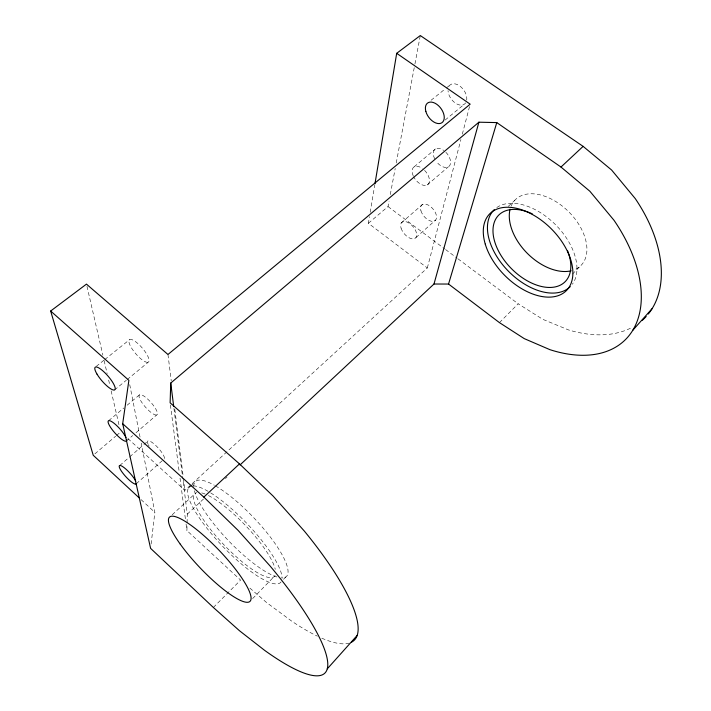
<?xml version="1.0" encoding="UTF-8"?>
<svg xmlns="http://www.w3.org/2000/svg" width="711" height="711" viewBox="0 0 711 711"><rect width="100%" height="100%" fill="white"/><g stroke="black" fill="none" stroke-linecap="round" stroke-linejoin="round"><path stroke-width="0.53" stroke-dasharray="3.56 2.67" d="M213.353 607.47L240.611 580.105L186.922 530.575L187.064 524.007M187.082 522.914L187.269 514.16L182.967 480.005M151.114 544.004L154.865 512.391L141.231 443.104M192.246 483.596L427.32 267.967L368.369 223.29L369.471 216.713M370.2 212.331L374.759 184.958M368.369 223.29L388.019 206.554L389.05 201.115M390.277 194.574L395.218 168.436M396.24 162.988L414.753 64.959M414.957 63.866L420.299 35.55M427.32 267.967L460.924 139.498M462.328 134.148L469.607 106.312M283.529 579.296L285.751 577.003M252.618 598.591L273.842 576.888M572.417 274.153L579.945 266.429M499.442 322.625L518.177 303.793L542.848 319.355L568.507 329.922A128.113 81.347 45 0 0 632.719 327.042M187.269 514.16L203.497 499.015M225.414 478.574L227.04 477.063M172.204 514.791L194.396 494.278M508.267 206.377L514.577 200.529M127.936 438.598L184.904 490.341L191.437 484.351M188.459 488.11L190.024 486.671M190.797 485.96L194.698 482.378M415.899 237.616L435.701 220.01M136.316 483.729L164.348 458.844M401.368 222.863L422.494 204.484M119.795 465.483L129.233 457.271M129.802 456.782L148.146 440.838M427.284 184.931L448.303 166.863M126.078 441.229L132.69 435.559M135.997 432.723L156.66 414.993A13.305 3.626 48.4 0 0 147.266 398.702A13.305 3.626 48.4 0 0 140.751 400.746A13.305 3.626 48.4 0 0 156.66 414.993M94.892 453.858L115.653 436.207M116.488 435.496L120.639 431.968M414.166 166.818L435.461 148.946M108.667 420.681L123.767 408.025M127.127 405.217L139.712 394.667M445.139 120.052L464.247 104.295M114.551 389.957L126.354 380.234M127.198 379.541L148.27 362.192A14.664 4.328 49.4 0 0 137.863 343.537A14.664 4.328 49.4 0 0 130.895 346.906A14.664 4.328 49.4 0 0 148.27 362.192M431.079 100.251L445.406 88.742M446.25 88.066L450.463 84.68M96.225 366.405L103.939 360.228M104.793 359.544L129.651 339.618M388.019 206.554L444.686 248.886M445.575 249.552L457.084 258.146M457.964 258.813L518.177 303.793M249.854 588.086L266.652 602.599L291.945 621.316A158.109 41.354 46.2 0 0 317.39 636.176M141.071 499.611L154.865 512.391M86.964 286.275L102.891 355.198M104.144 360.601L107.139 373.577M108.641 380.065L109.894 385.469M111.138 390.881L119.386 426.564M129.731 384.651L140.165 437.692M170.409 404.994L179.314 472.699M180.025 478.156L185.491 519.652M186.06 524.025L186.922 530.575M173.937 408.39L182.825 478.903M167.965 354.487L171.244 380.785M174.799 409.269L183.269 477.188M183.402 478.29L184.904 490.341M275.095 575.448A57.378 14.46 46.2 0 1 223.165 544.004A57.378 14.46 46.2 0 1 196.769 492.643M201.702 492.901A57.378 14.46 46.2 0 1 207.47 495.087M208.412 495.549A57.378 14.46 46.2 0 1 249.401 529.722A57.378 14.46 46.2 0 1 275.264 569.369M465.687 102.873A11.989 7.705 54 0 1 455.307 103.059A11.989 7.705 54 0 1 448.019 90.635M449.059 86.155A11.989 7.705 54 0 1 460.701 86.724A11.989 7.705 54 0 1 466.567 100.873M445.877 152.278A11.047 6.666 51.3 0 1 449.068 166.303A11.047 6.666 51.3 0 1 436.154 161.273M434.697 158.864A11.047 6.666 51.3 0 1 434.803 149.443A11.047 6.666 51.3 0 1 443.726 150.439M149.114 446.135A12.203 3.075 47.8 0 1 148.35 444.748M148.048 444.108A12.203 3.075 47.8 0 1 156.18 445.877A12.203 3.075 47.8 0 1 163.699 459.315M349.332 643.073A158.109 41.354 46.2 0 1 321.79 638.185M511.076 206.163A46.455 29.338 45.1 0 1 569.111 212.162A46.455 29.338 45.1 0 1 574.088 269.904M424.565 170.338A11.216 6.497 51 0 1 427.355 184.887A11.216 6.497 51 0 1 413.615 176.701M413.224 175.866A11.216 6.497 51 0 1 413.731 167.129A11.216 6.497 51 0 1 422.396 168.471M215.424 485.862A65.767 17.073 46.2 0 1 273.451 541.249A65.767 17.073 46.2 0 1 281.76 577.91M276.881 576.985A65.767 17.073 46.2 0 1 228.142 540.333A65.767 17.073 46.2 0 1 194.325 490.439M193.765 486.44A65.767 17.073 46.2 0 1 214.367 485.258M496.776 207.559A54.089 33.106 45.2 0 1 555.975 225.156A54.089 33.106 45.2 0 1 572.302 284.276M281.076 581.891A66.016 16.646 46.2 0 1 219.548 542.991A66.016 16.646 46.2 0 1 192.397 485.933M193.214 485.897A66.016 16.646 46.2 0 1 208.998 491.852M210.66 492.865A66.016 16.646 46.2 0 1 258.28 536.192A66.016 16.646 46.2 0 1 282.045 578.23M420.948 210.829A10.274 5.812 49.4 0 0 434.519 220.97A10.274 5.812 49.4 0 0 430.199 206.306A10.274 5.812 49.4 0 0 420.948 210.829M401.084 228.178A10.407 5.652 49.3 0 0 414.753 238.549A10.407 5.652 49.3 0 0 410.158 223.867A10.407 5.652 49.3 0 0 401.084 228.178"/><path stroke-width="1.07" d="M240.025 464.95L433.994 284.018L448.543 284.045L499.442 322.625L524.256 338.623L549.95 349.679A130.104 79.392 45.2 0 0 634.985 326.269A130.104 79.392 45.2 0 0 613.975 220.241L589.854 191.232L560.988 167.041L496.776 122.594L478.903 122.194L170.747 383.042L170.116 402.808L239.483 463.892L273.157 496.118L304.344 531.081A158.109 41.354 46.2 0 1 351.474 642.211M122.692 423.72L203.835 497.105L237.998 530.282L270.002 565.885A161.175 36.057 46.3 0 1 327.753 665.754A161.175 36.057 46.3 0 1 264.616 650.352L239.465 630.719L213.353 607.47L150.599 548.368L122.692 423.72L128.878 380.323L50.65 311.027L86.466 284.124L167.965 354.487L470.167 104.17L396.694 53.316L420.299 35.55L583.127 146.368L611.629 170.036L635.279 198.618A128.113 81.347 45 0 1 648.316 314.004M374.946 183.865L396.694 53.316M433.994 284.018L478.903 122.194M448.543 284.045L496.776 122.594M632.763 330.304L652.111 308.636M327.256 668.864L357.171 635.43M560.988 167.041L583.127 146.368M203.835 497.105L239.483 463.892M139.454 498.109L93.23 455.271L50.65 311.027M170.747 383.042L173.662 406.185M126.656 439.398A13.545 3.217 48.2 0 1 114.711 432.741A13.545 3.217 48.2 0 1 110.454 420.965A13.545 3.217 48.2 0 1 125.998 437.567M136.316 483.729A12.398 2.72 47.6 0 1 123.821 474.37A12.398 2.72 47.6 0 1 121.99 466.185A12.398 2.72 47.6 0 1 135.73 481.134M567.467 250.521A47.024 28.769 45.2 0 1 542.529 286.711A47.024 28.769 45.2 0 1 493.327 235.457A47.024 28.769 45.2 0 1 532.255 213.842M571.182 270.802A46.455 29.338 45.1 0 1 527.18 253.205A46.455 29.338 45.1 0 1 510.089 209.167M646.183 316.484A128.113 81.347 45 0 1 642.335 320.279M570.24 286.631A54.089 33.106 45.2 0 1 508.489 271.282A54.089 33.106 45.2 0 1 494.261 209.629M97.052 374.19A14.949 3.857 49 0 0 114.551 389.957A14.949 3.857 49 0 0 103.415 371.364A14.949 3.857 49 0 0 97.052 374.19M180.256 544.146A58.258 12.922 46.3 0 0 249.588 601.693A58.258 12.922 46.3 0 0 199.471 531.881A58.258 12.922 46.3 0 0 180.256 544.146M425.836 111.378A12.176 7.528 53.5 0 0 441.815 122.799A12.176 7.528 53.5 0 0 436.83 104.33A12.176 7.528 53.5 0 0 425.836 111.378M485.258 244.095A54.258 32.937 45.2 0 0 560.908 294.532A54.258 32.937 45.2 0 0 538.085 217.948A54.258 32.937 45.2 0 0 485.258 244.095"/></g></svg>
